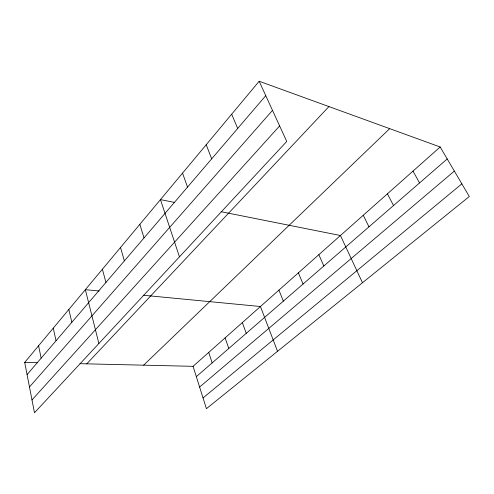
<?xml version="1.0" encoding="UTF-8"?>
<svg xmlns="http://www.w3.org/2000/svg" width="494" height="494" viewBox="0 0 494 494"><rect width="100%" height="100%" fill="white"/><g stroke="black" fill="none" stroke-linecap="round" stroke-linejoin="round"><path stroke-width="0.74" d="M259.165 81.244L286.742 141.451L34.481 412.756L24.7 362.405L259.165 81.244L440.179 146.984L469.3 196.519L206.436 408.692L193.068 366.326L440.179 146.984M27.071 374.613L265.766 95.645M29.473 386.975L272.503 110.353M31.993 399.942L279.629 125.921M86.759 363.85L328.936 106.581M143.637 365.171L389.692 128.65M196.322 376.644L447.206 158.945M199.607 387.055L454.344 171.085M203.046 397.954L461.853 183.854M24.7 362.405L37.63 362.701M79.985 363.689L193.068 366.326M99.158 290.997L85.351 289.669L98.886 343.484M143.149 295.233L260.449 306.515L277.517 351.32M174.74 202.46L160.457 199.613L179.458 256.837M221.121 211.71L340.44 235.514L362.473 282.747M413.003 171.103L419.548 182.941M387.407 193.821L393.514 205.535M363.263 215.254L368.969 226.832M318.84 254.688L323.842 265.994M231.692 114.188L237.688 128.459M298.364 272.861L303.057 284.025M278.925 290.114L283.334 301.142M206.214 144.736L211.679 158.852M242.344 322.582L246.24 333.32M182.533 173.141L187.522 187.084M225.122 337.871L228.79 348.468M208.715 352.432L212.167 362.892M139.833 224.344L144.026 237.929M120.517 247.506L124.371 260.894M102.394 269.236L105.938 282.432M68.833 309.485L71.84 322.286M53.266 328.146L56.044 340.749M38.581 345.757L41.144 358.162"/></g></svg>
